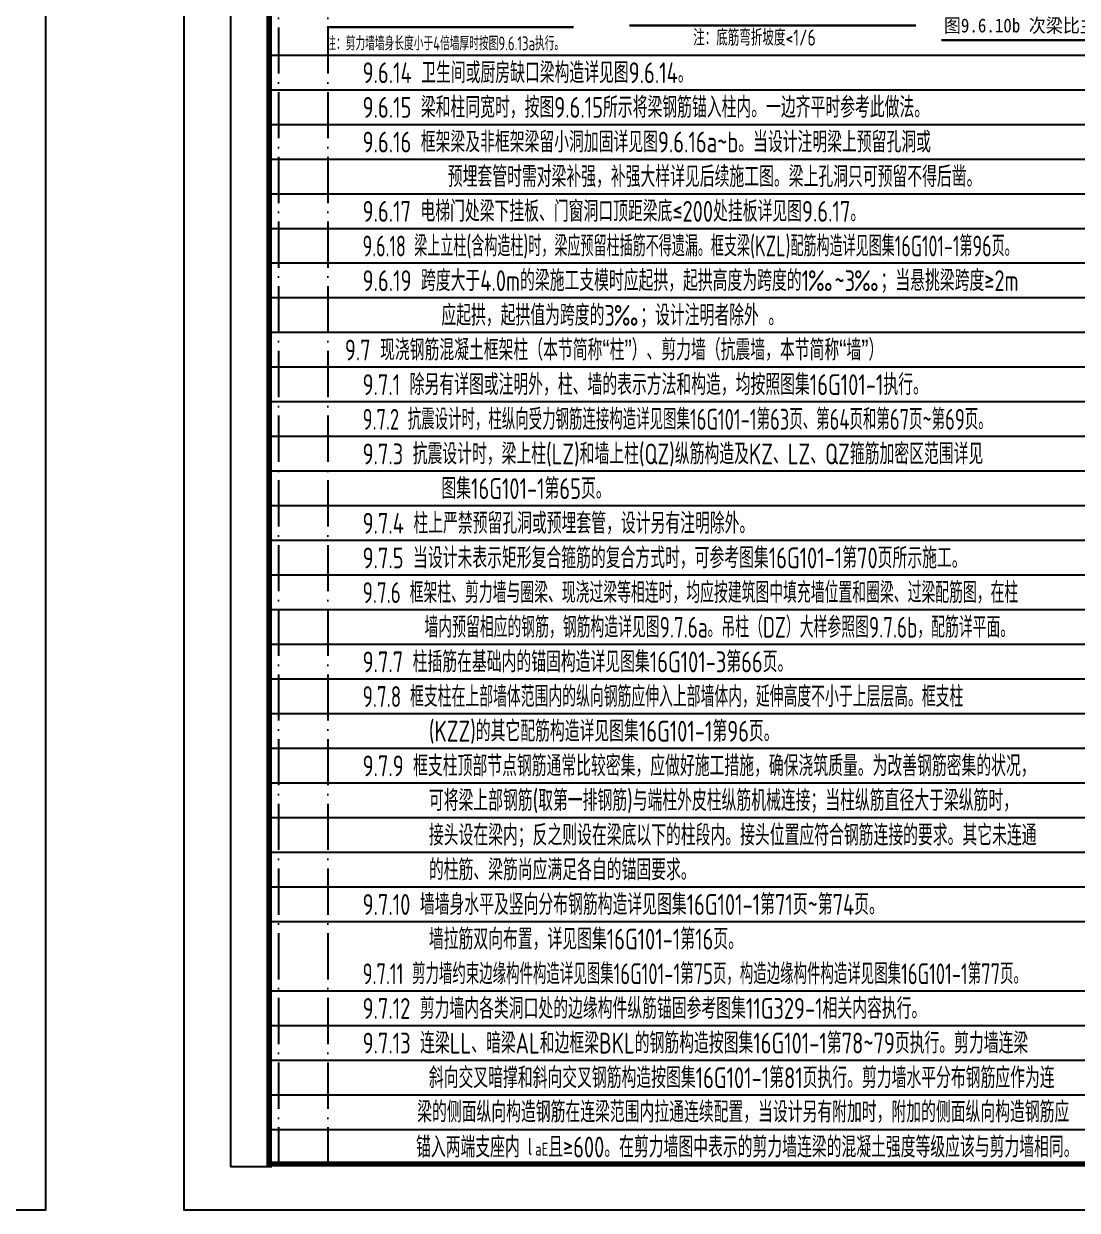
# Model space of a CAD drawing. Extents: x -812054 to 22247, y -644080 to 1003627.
# Drawn here: x -698452 to -675659, y -186869 to -161191 of the extents above; entities that cross this region are included whole.
import ezdxf

# ---------------------------------------------------------------- set-up
doc = ezdxf.new("R2010")
doc.units = 0
doc.header["$LTSCALE"] = 1000
doc.linetypes.add('D1', pattern=[14, 10, -2, 0, -2])
doc.layers.get('DEFPOINTS').update_dxf_attribs({"linetype": 'CONTINUOUS'})
doc.layers.add('C-SHET-TTLB', color=11, linetype='CONTINUOUS')
doc.layers.add('S-DETL-TEXT', color=7, linetype='CONTINUOUS')
doc.layers.add('S-1-TEXT', color=7, linetype='CONTINUOUS', lineweight=18)
doc.styles.add('TS', font='tssdeng.shx', dxfattribs={"width": 0.7, "bigfont": 'tssdchn.shx'})
doc.styles.add('TSSD_Label', font='Tssdeng.shx', dxfattribs={"width": 0.7, "bigfont": 'hztxt.shx'})
doc.styles.add('华文行楷', font='tssdeng.shx', dxfattribs={"width": 0.75, "height": 350, "bigfont": 'hztxt.shx'})
doc.styles.add('黑体', font='simhei.ttf')

msp = doc.modelspace()

# ---------------------------------------------------------------- linework, layer by layer
at = {"layer": 'C-SHET-TTLB'}
for p in [(-693981.51, -128409.25), (-693081.51, -185929.25)]:
    msp.add_line(p, (-693981.51, -185929.25), dxfattribs=at)
for points in [[(-697981.51, -127469.25), (-697981.51, -186869.25), (-782081.51, -186869.25), (-782081.51, -127469.25)], [(-589881.51, -127469.25), (-589881.51, -186869.25), (-694981.51, -186869.25), (-694981.51, -127469.25)]]:
    msp.add_lwpolyline(points, close=True, dxfattribs=at)
at = {"layer": 'C-SHET-TTLB', "const_width": 120}
msp.add_lwpolyline([(-693141.51, -128469.25), (-590881.51, -128469.25), (-590881.51, -185869.25), (-693141.51, -185869.25)], close=True, dxfattribs=at)
at = {"layer": 'DEFPOINTS', "color": 252, "linetype": 'D1', "ltscale": 0.1}
for p, q in [((-692941.51, -131869.25), (-692941.51, -185869.25)), ((-691869.51, -131869.25), (-691869.51, -185869.25))]:
    msp.add_line(p, q, dxfattribs=at)
at = {"layer": 'DEFPOINTS', "color": 252}
for p, q in [((-693141.51, -161869.25), (-619581.51, -161869.25)), ((-693141.51, -162619.25), (-619581.51, -162619.25)), ((-693141.51, -163369.25), (-619581.51, -163369.25)), ((-693141.51, -164119.25), (-619581.51, -164119.25)), ((-693141.51, -164869.25), (-619581.51, -164869.25)), ((-693141.51, -165619.25), (-619581.51, -165619.25)), ((-693141.51, -166369.25), (-619581.51, -166369.25)), ((-693141.51, -167119.25), (-619581.51, -167119.25)), ((-693141.51, -167869.25), (-619581.51, -167869.25)), ((-693141.51, -168619.25), (-619581.51, -168619.25)), ((-693141.51, -169369.25), (-619581.51, -169369.25)), ((-693141.51, -170119.25), (-619581.51, -170119.25)), ((-693141.51, -170869.25), (-619581.51, -170869.25)), ((-693141.51, -171619.25), (-619581.51, -171619.25)), ((-693141.51, -172369.25), (-619581.51, -172369.25)), ((-693141.51, -173119.25), (-619581.51, -173119.25)), ((-693141.51, -173869.25), (-619581.51, -173869.25)), ((-693141.51, -174619.25), (-619581.51, -174619.25)), ((-693141.51, -175369.25), (-619581.51, -175369.25)), ((-693141.51, -176119.25), (-619581.51, -176119.25)), ((-693141.51, -176869.25), (-619581.51, -176869.25)), ((-693141.51, -177619.25), (-619581.51, -177619.25)), ((-693141.51, -178369.25), (-619581.51, -178369.25)), ((-693141.51, -179119.25), (-619581.51, -179119.25)), ((-693141.51, -179869.25), (-619581.51, -179869.25)), ((-693141.51, -180619.25), (-619581.51, -180619.25)), ((-693141.51, -182119.25), (-619581.51, -182119.25)), ((-693141.51, -182869.25), (-619581.51, -182869.25)), ((-693141.51, -183619.25), (-619581.51, -183619.25)), ((-693141.51, -184369.25), (-619581.51, -184369.25)), ((-693141.51, -185119.25), (-619581.51, -185119.25))]:
    msp.add_line(p, q, dxfattribs=at)
at = {"layer": 'S-DETL-TEXT', "const_width": 50}
for points in [[(-691890.87, -161263.07), (-686554.01, -161263.07)], [(-685350.03, -161232.07), (-679149.18, -161232.07)], [(-678598.65, -161550.16), (-673003.68, -161550.16)]]:
    msp.add_lwpolyline(points, dxfattribs=at)

# ---------------------------------------------------------------- texts
at = {"layer": 'S-1-TEXT'}
for s, height, style, width, p in [('9.6.14 卫生间或厨房缺口梁构造详见图9.6.14。', 450, 'TS', 0.75, (-691120.45, -162476.82)), ('9.6.15 梁和柱同宽时，按图9.6.15所示将梁钢筋锚入柱内。一边齐平时参考此做法。', 450, 'TS', 0.75, (-691120.45, -163226.82)), ('9.6.16 框架梁及非框架梁留小洞加固详见图9.6.16a~b。当设计注明梁上预留孔洞或', 450, 'TS', 0.75, (-691120.45, -163976.82)), ('         预埋套管时需对梁补强，补强大样详见后续施工图。梁上孔洞只可预留不得后凿。', 450, 'TS', 0.75, (-691120.45, -164726.82)), ('9.6.17 电梯门处梁下挂板、门窗洞口顶距梁底≤200处挂板详见图9.6.17。 ', 450, 'TS', 0.75, (-691120.45, -165476.82)), ('9.6.18 梁上立柱(含构造柱)时，梁应预留柱插筋不得遗漏。框支梁(KZL)配筋构造详见图集16G101-1第96页。', 450, 'TS', 0.66, (-691120.45, -166226.82)), ('9.6.19 跨度大于4.0m的梁施工支模时应起拱，起拱高度为跨度的1‰~3‰；当悬挑梁跨度≥2m', 450, 'TS', 0.75, (-691120.45, -166976.82)), ('        应起拱，起拱值为跨度的3‰；设计注明者除外 。', 450, 'TS', 0.75, (-691055.31, -167726.82)), ('9.7 现浇钢筋混凝土框架柱（本节简称“柱”）、剪力墙（抗震墙，本节简称“墙”）', 450, 'TS', 0.75, (-691504.69, -168476.82)), ('9.7.1 除另有详图或注明外，柱、墙的表示方法和构造，均按照图集16G101-1执行。', 450, 'TS', 0.75, (-691120.45, -169226.82)), ('9.7.2 抗震设计时，柱纵向受力钢筋连接构造详见图集16G101-1第63页、第64页和第67页~第69页。', 450, 'TS', 0.68, (-691120.45, -169976.82)), ('9.7.3 抗震设计时，梁上柱(LZ)和墙上柱(QZ)纵筋构造及KZ、LZ、QZ箍筋加密区范围详见', 450, 'TS', 0.75, (-691120.45, -170726.82)), ('        图集16G101-1第65页。', 450, 'TS', 0.75, (-691055.31, -171476.82)), ('9.7.4 柱上严禁预留孔洞或预埋套管，设计另有注明除外。', 450, 'TS', 0.75, (-691120.45, -172226.82)), ('9.7.5 当设计未表示矩形复合箍筋的复合方式时，可参考图集16G101-1第70页所示施工。', 450, 'TS', 0.75, (-691120.45, -172976.82)), ('9.7.6 框架柱、剪力墙与圈梁、现浇过梁等相连时，均应按建筑图中填充墙位置和圈梁、过梁配筋图，在柱', 450, 'TS', 0.7, (-691120.45, -173726.82)), ('       墙内预留相应的钢筋，钢筋构造详见图9.7.6a。吊柱（DZ）大样参照图9.7.6b，配筋详平面。', 450, 'TS', 0.7, (-691120.45, -174476.82)), ('9.7.7 柱插筋在基础内的锚固构造详见图集16G101-3第66页。', 450, 'TS', 0.75, (-691120.45, -175226.82)), ('9.7.8 框支柱在上部墙体范围内的纵向钢筋应伸入上部墙体内，延伸高度不小于上层层高。框支柱', 450, 'TS', 0.7, (-691120.45, -175976.82)), ('       (KZZ)的其它配筋构造详见图集16G101-1第96页。', 450, 'TS', 0.75, (-691120.45, -176726.82)), ('9.7.9 框支柱顶部节点钢筋通常比较密集，应做好施工措施，确保浇筑质量。为改善钢筋密集的状况，', 450, 'TS', 0.75, (-691120.45, -177476.82)), ('       可将梁上部钢筋(取第一排钢筋)与端柱外皮柱纵筋机械连接；当柱纵筋直径大于梁纵筋时，', 450, 'TS', 0.75, (-691120.45, -178226.82)), ('       接头设在梁内；反之则设在梁底以下的柱段内。接头位置应符合钢筋连接的要求。其它未连通', 450, 'TS', 0.75, (-691120.45, -178976.82)), ('       的柱筋、梁筋尚应满足各自的锚固要求。', 450, 'TS', 0.75, (-691120.45, -179726.82)), ('9.7.10 墙墙身水平及竖向分布钢筋构造详见图集16G101-1第71页~第74页。', 450, 'TS', 0.75, (-691120.45, -180476.82)), ('       墙拉筋双向布置，详见图集16G101-1第16页。', 450, 'TS', 0.75, (-691120.45, -181226.82)), ('9.7.11 剪力墙约束边缘构件构造详见图集16G101-1第75页，构造边缘构件构造详见图集16G101-1第77页。', 450, 'TS', 0.68, (-691120.45, -181976.82)), ('9.7.12 剪力墙内各类洞口处的边缘构件纵筋锚固参考图集11G329-1相关内容执行。', 450, 'TS', 0.75, (-691120.45, -182726.82)), ('9.7.13 连梁LL、暗梁AL和边框梁BKL的钢筋构造按图集16G101-1第78~79页执行。剪力墙连梁', 450, 'TS', 0.75, (-691120.45, -183476.82)), ('       斜向交叉暗撑和斜向交叉钢筋构造按图集16G101-1第81页执行。剪力墙水平分布钢筋应作为连', 450, 'TS', 0.75, (-691120.45, -184226.82)), ('梁的侧面纵向构造钢筋在连梁范围内拉通连续配置，当设计另有附加时，附加的侧面纵向构造钢筋应', 450, 'TS', 0.75, (-689938.96, -184968.21)), ('锚入两端支座内   且≥600。在剪力墙图中表示的剪力墙连梁的混凝土强度等级应该与剪力墙相同。', 450, 'TS', 0.75, (-689964.46, -185726.82)), ('l', 375, '华文行楷', 0.75, (-687550.07, -185676.78)), ('aE', 281.25, 'TS', 0.75, (-687387.93, -185688.59))]:
    msp.add_text(s, height=height, dxfattribs=dict(at, style=style, width=width)).set_placement(p)
at = {"layer": 'S-DETL-TEXT'}
for s, height, style, width, p in [('图9.6.10b 次梁比主梁低时做法', 300, '黑体', 0.9, (-678545.67, -161378.99)), ('注：剪力墙墙身长度小于4倍墙厚时按图9.6.13a执行。', 300, 'TSSD_Label', 0.7, (-691903.84, -161766.84)), ('注：底筋弯折坡度<1/6', 350, 'TS', 0.75, (-683967.74, -161665.97))]:
    msp.add_text(s, height=height, dxfattribs=dict(at, style=style, width=width)).set_placement(p)

doc.saveas('drawing.dxf')
